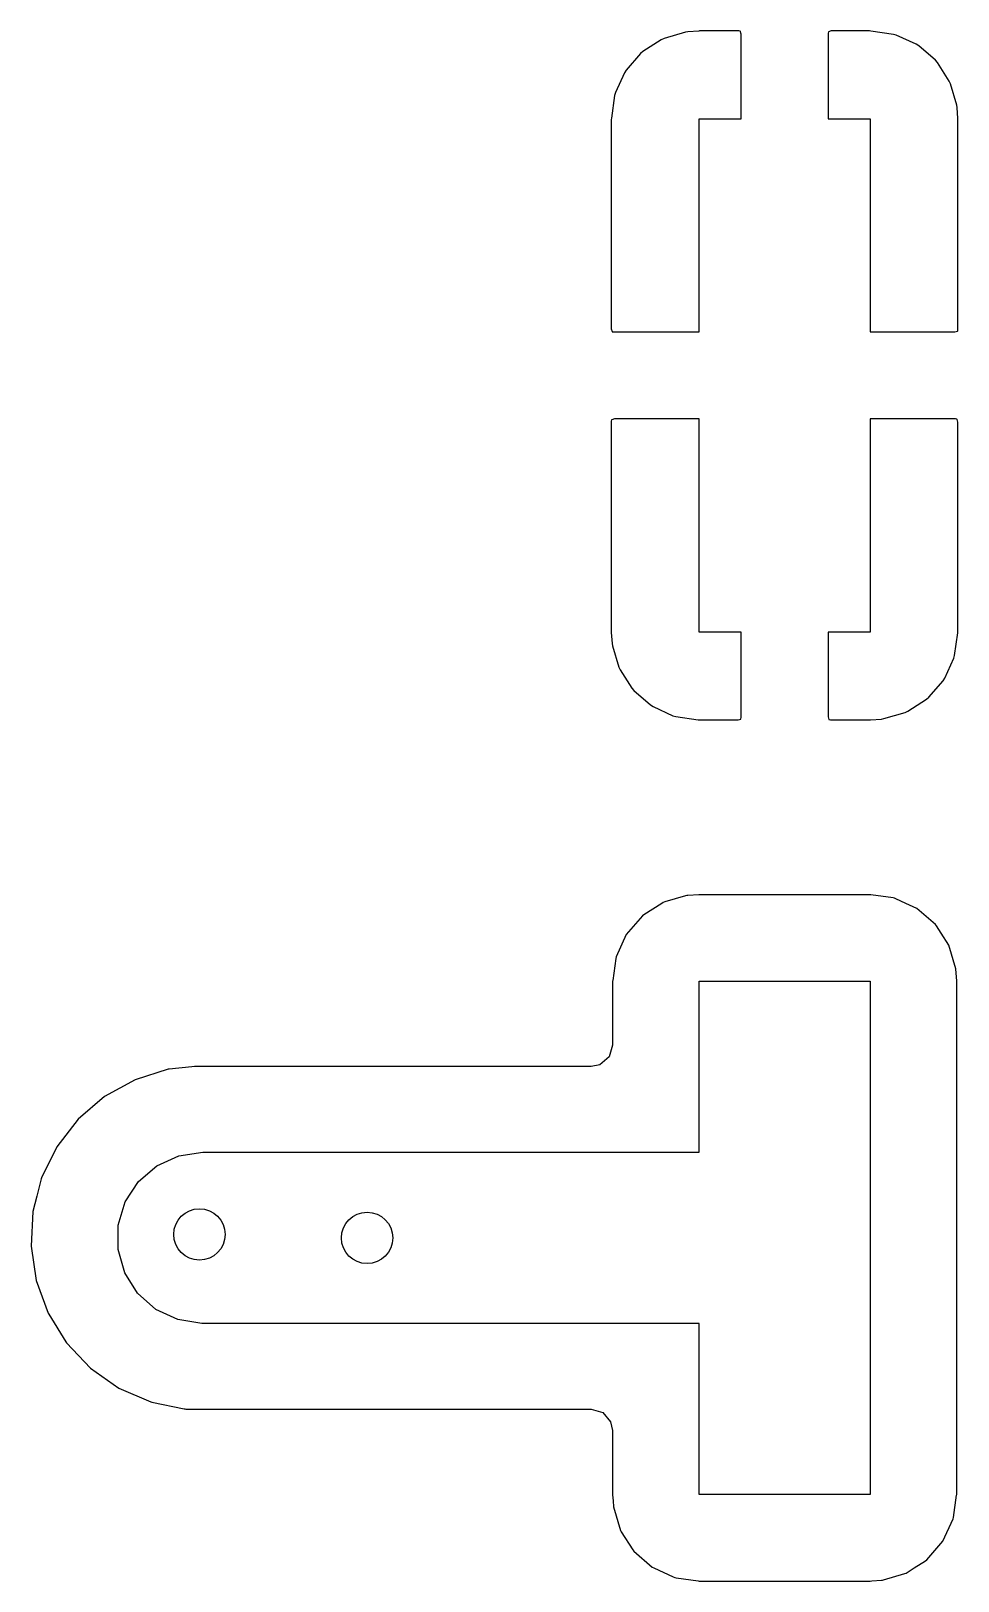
# Model space of a CAD drawing. Extents: x -3.92 to 3.92, y 0.02 to 7.83.
# Drawn here: x 1.2014 to 1.4147, y 2.2628 to 2.6194 of the extents above; entities that cross this region are included whole.
import ezdxf

# ---------------------------------------------------------------- set-up
doc = ezdxf.new("R2010")
doc.units = 0
doc.header["$MEASUREMENT"] = 0
doc.layers.add('BLACK', color=7, linetype='CONTINUOUS')

msp = doc.modelspace()

# ---------------------------------------------------------------- linework, layer by layer
at = {"layer": 'BLACK', "linetype": 'CONTINUOUS'}
for p, q in [((1.34707, 2.61768), (1.34643, 2.61739)), ((1.35199, 2.61913), (1.34707, 2.61768)), ((1.35251, 2.61922), (1.35199, 2.61913)), ((1.35503, 2.6194), (1.35251, 2.61922)), ((1.35521, 2.61941), (1.35503, 2.6194)), ((1.36427, 2.61941), (1.35521, 2.61941)), ((1.36457, 2.61934), (1.36427, 2.61941)), ((1.36463, 2.6193), (1.36457, 2.61934)), ((1.36475, 2.61888), (1.36463, 2.6193)), ((1.3648, 2.6187), (1.36475, 2.61888)), ((1.3648, 2.59921), (1.3648, 2.6187)), ((1.38487, 2.61918), (1.3848, 2.61888)), ((1.3848, 2.61888), (1.3848, 2.59921)), ((1.38492, 2.61923), (1.38487, 2.61918)), ((1.38552, 2.61941), (1.38492, 2.61923)), ((1.39431, 2.61941), (1.38552, 2.61941)), ((1.39466, 2.61938), (1.39431, 2.61941)), ((1.39983, 2.61864), (1.39466, 2.61938)), ((1.4005, 2.61844), (1.39983, 2.61864)), ((1.40508, 2.61635), (1.4005, 2.61844)), ((1.34166, 2.61421), (1.33836, 2.6104)), ((1.34219, 2.61467), (1.34166, 2.61421)), ((1.34643, 2.61739), (1.34219, 2.61467)), ((1.40568, 2.61597), (1.40508, 2.61635)), ((1.40948, 2.61267), (1.40568, 2.61597)), ((1.40994, 2.61214), (1.40948, 2.61267)), ((1.41267, 2.6079), (1.40994, 2.61214)), ((1.33798, 2.60981), (1.33589, 2.60523)), ((1.33836, 2.6104), (1.33798, 2.60981)), ((1.41296, 2.60726), (1.41267, 2.6079)), ((1.4144, 2.60234), (1.41296, 2.60726)), ((1.33569, 2.60455), (1.33495, 2.59939)), ((1.33589, 2.60523), (1.33569, 2.60455)), ((1.4145, 2.60182), (1.4144, 2.60234)), ((1.41468, 2.5993), (1.4145, 2.60182)), ((1.33495, 2.59939), (1.33492, 2.59904)), ((1.33492, 2.59904), (1.33492, 2.55087)), ((1.35512, 2.55016), (1.35512, 2.59921)), ((1.35512, 2.59921), (1.3648, 2.59921)), ((1.3848, 2.59921), (1.39449, 2.59921)), ((1.39449, 2.59921), (1.39449, 2.55016)), ((1.41468, 2.59921), (1.41468, 2.5993)), ((1.41469, 2.59912), (1.41468, 2.59921)), ((1.41469, 2.55069), (1.41469, 2.59912)), ((1.33492, 2.55087), (1.3351, 2.55027)), ((1.3351, 2.55027), (1.33515, 2.55022)), ((1.33515, 2.55022), (1.33545, 2.55016)), ((1.33545, 2.55016), (1.35512, 2.55016)), ((1.39449, 2.55016), (1.41397, 2.55016)), ((1.41397, 2.55016), (1.41457, 2.55033)), ((1.41457, 2.55033), (1.41462, 2.55039)), ((1.41462, 2.55039), (1.41469, 2.55069)), ((1.33499, 2.52993), (1.33492, 2.52962)), ((1.33492, 2.52962), (1.33492, 2.48119)), ((1.33503, 2.52998), (1.33499, 2.52993)), ((1.33563, 2.53016), (1.33503, 2.52998)), ((1.35512, 2.53016), (1.33563, 2.53016)), ((1.35512, 2.4811), (1.35512, 2.53016)), ((1.39449, 2.53016), (1.39449, 2.4811)), ((1.41415, 2.53016), (1.39449, 2.53016)), ((1.41445, 2.53009), (1.41415, 2.53016)), ((1.41451, 2.53004), (1.41445, 2.53009)), ((1.41469, 2.52944), (1.41451, 2.53004)), ((1.41469, 2.48128), (1.41469, 2.52944)), ((1.33492, 2.48119), (1.33493, 2.48101)), ((1.33493, 2.48101), (1.33511, 2.47849)), ((1.3648, 2.4811), (1.35512, 2.4811)), ((1.3648, 2.46144), (1.3648, 2.4811)), ((1.39449, 2.4811), (1.3848, 2.4811)), ((1.3848, 2.4811), (1.3848, 2.46162)), ((1.41392, 2.47576), (1.41466, 2.48093)), ((1.41466, 2.48093), (1.41469, 2.48128)), ((1.33511, 2.47849), (1.3352, 2.47797)), ((1.3352, 2.47797), (1.33665, 2.47305)), ((1.41163, 2.47051), (1.41372, 2.47509)), ((1.41372, 2.47509), (1.41392, 2.47576)), ((1.33665, 2.47305), (1.33694, 2.47241)), ((1.33694, 2.47241), (1.33966, 2.46817)), ((1.33966, 2.46817), (1.34012, 2.46764)), ((1.40795, 2.46611), (1.41125, 2.46991)), ((1.41125, 2.46991), (1.41163, 2.47051)), ((1.34012, 2.46764), (1.34393, 2.46434)), ((1.34393, 2.46434), (1.34452, 2.46396)), ((1.40318, 2.46292), (1.40742, 2.46565)), ((1.40742, 2.46565), (1.40795, 2.46611)), ((1.34452, 2.46396), (1.34911, 2.46187)), ((1.34911, 2.46187), (1.34978, 2.46167)), ((1.34978, 2.46167), (1.35494, 2.46093)), ((1.35494, 2.46093), (1.3553, 2.46091)), ((1.3553, 2.46091), (1.36409, 2.46091)), ((1.36409, 2.46091), (1.36469, 2.46108)), ((1.36469, 2.46108), (1.36474, 2.46114)), ((1.36474, 2.46114), (1.3648, 2.46144)), ((1.3848, 2.46162), (1.38498, 2.46102)), ((1.38498, 2.46102), (1.38503, 2.46097)), ((1.38503, 2.46097), (1.38534, 2.46091)), ((1.38534, 2.46091), (1.3944, 2.46091)), ((1.3944, 2.46091), (1.39458, 2.46091)), ((1.39458, 2.46091), (1.3971, 2.46109)), ((1.3971, 2.46109), (1.39762, 2.46119)), ((1.39762, 2.46119), (1.40254, 2.46263)), ((1.40254, 2.46263), (1.40318, 2.46292)), ((1.34655, 2.4187), (1.34238, 2.41602)), ((1.34685, 2.41889), (1.34655, 2.4187)), ((1.34725, 2.41901), (1.34685, 2.41889)), ((1.35203, 2.42041), (1.34725, 2.41901)), ((1.35229, 2.42049), (1.35203, 2.42041)), ((1.35203, 2.42041), (1.35203, 2.42041)), ((1.35255, 2.42051), (1.35229, 2.42049)), ((1.35503, 2.42068), (1.35255, 2.42051)), ((1.35255, 2.42051), (1.35255, 2.42051)), ((1.35512, 2.42069), (1.35503, 2.42068)), ((1.39449, 2.42069), (1.35512, 2.42069)), ((1.39466, 2.42066), (1.39449, 2.42069)), ((1.39974, 2.41993), (1.39466, 2.42066)), ((1.39466, 2.42066), (1.39466, 2.42066)), ((1.4001, 2.41988), (1.39974, 2.41993)), ((1.39974, 2.41993), (1.39974, 2.41993)), ((1.40042, 2.41974), (1.4001, 2.41988)), ((1.40269, 2.4187), (1.40042, 2.41974)), ((1.40525, 2.41753), (1.40269, 2.4187)), ((1.34209, 2.41583), (1.33838, 2.41155)), ((1.34238, 2.41602), (1.34209, 2.41583)), ((1.34238, 2.41602), (1.34238, 2.41602)), ((1.40953, 2.41382), (1.40525, 2.41753)), ((1.33838, 2.41155), (1.33602, 2.40639)), ((1.40972, 2.41352), (1.40953, 2.41382)), ((1.41082, 2.41182), (1.40972, 2.41352)), ((1.40972, 2.41352), (1.40972, 2.41352)), ((1.41259, 2.40905), (1.41082, 2.41182)), ((1.41419, 2.40362), (1.41259, 2.40905)), ((1.33597, 2.40604), (1.33524, 2.40096)), ((1.33602, 2.40639), (1.33597, 2.40604)), ((1.33597, 2.40604), (1.33597, 2.40604)), ((1.33524, 2.40096), (1.33522, 2.40079)), ((1.33522, 2.40079), (1.33522, 2.38608)), ((1.33524, 2.40096), (1.33524, 2.40096)), ((1.35512, 2.36142), (1.35512, 2.40079)), ((1.35512, 2.40079), (1.39449, 2.40079)), ((1.39449, 2.40079), (1.39449, 2.28268)), ((1.41439, 2.40079), (1.41419, 2.40362)), ((1.41439, 2.28268), (1.41439, 2.40079)), ((1.33522, 2.38608), (1.33443, 2.3834)), ((1.33443, 2.3834), (1.33232, 2.38157)), ((1.23298, 2.38051), (1.22535, 2.37812)), ((1.23323, 2.38054), (1.23298, 2.38051)), ((1.23843, 2.38106), (1.23323, 2.38054)), ((1.23323, 2.38054), (1.23323, 2.38054)), ((1.23901, 2.38112), (1.23843, 2.38106)), ((1.33026, 2.38112), (1.23901, 2.38112)), ((1.33232, 2.38157), (1.33026, 2.38112)), ((1.22535, 2.37812), (1.21835, 2.37424)), ((1.21835, 2.37424), (1.21228, 2.36903)), ((1.21228, 2.36903), (1.20737, 2.36271)), ((1.20737, 2.36271), (1.20384, 2.35553)), ((1.23542, 2.36063), (1.24094, 2.36142)), ((1.24094, 2.36142), (1.35512, 2.36142)), ((1.22611, 2.35467), (1.23034, 2.35832)), ((1.23034, 2.35832), (1.23542, 2.36063)), ((1.20378, 2.35529), (1.20275, 2.35133)), ((1.20384, 2.35553), (1.20378, 2.35529)), ((1.20378, 2.35529), (1.20378, 2.35529)), ((1.22308, 2.34999), (1.22611, 2.35467)), ((1.20275, 2.35133), (1.20182, 2.34779)), ((1.20182, 2.34779), (1.20141, 2.3398)), ((1.22148, 2.34464), (1.22308, 2.34999)), ((1.22144, 2.33906), (1.22148, 2.34464)), ((1.20141, 2.3398), (1.2026, 2.33189)), ((1.22298, 2.33369), (1.22144, 2.33906)), ((1.22595, 2.32897), (1.22298, 2.33369)), ((1.2026, 2.33189), (1.20536, 2.32438)), ((1.23014, 2.32528), (1.22595, 2.32897)), ((1.23519, 2.32291), (1.23014, 2.32528)), ((1.20536, 2.32438), (1.2055, 2.32417)), ((1.2055, 2.32417), (1.2055, 2.32417)), ((1.2055, 2.32417), (1.20945, 2.31779)), ((1.2407, 2.32205), (1.23519, 2.32291)), ((1.24094, 2.32205), (1.2407, 2.32205)), ((1.35512, 2.32205), (1.24094, 2.32205)), ((1.35512, 2.28268), (1.35512, 2.32205)), ((1.20945, 2.31779), (1.20945, 2.31779)), ((1.20945, 2.31779), (1.20958, 2.31758)), ((1.20958, 2.31758), (1.21508, 2.31177)), ((1.21508, 2.31177), (1.22163, 2.30718)), ((1.22163, 2.30718), (1.22898, 2.304)), ((1.22898, 2.304), (1.22922, 2.30395)), ((1.22922, 2.30395), (1.22922, 2.30395)), ((1.22922, 2.30395), (1.23662, 2.3024)), ((1.23662, 2.3024), (1.23662, 2.3024)), ((1.23662, 2.3024), (1.23681, 2.30236)), ((1.23681, 2.30236), (1.237, 2.30235)), ((1.237, 2.30235), (1.237, 2.30235)), ((1.237, 2.30235), (1.23705, 2.30235)), ((1.23705, 2.30235), (1.23719, 2.30234)), ((1.23719, 2.30234), (1.33026, 2.30234)), ((1.33026, 2.30234), (1.33294, 2.30156)), ((1.33294, 2.30156), (1.33477, 2.29944)), ((1.33477, 2.29944), (1.33522, 2.29738)), ((1.33522, 2.29738), (1.33522, 2.28268)), ((1.33522, 2.28268), (1.33522, 2.28259)), ((1.33522, 2.28259), (1.33532, 2.28126)), ((1.39449, 2.28268), (1.35512, 2.28268)), ((1.41363, 2.27742), (1.41436, 2.2825)), ((1.41436, 2.2825), (1.41439, 2.28268)), ((1.41436, 2.2825), (1.41436, 2.2825)), ((1.33532, 2.28126), (1.33542, 2.27984)), ((1.33542, 2.27984), (1.33702, 2.27441)), ((1.41123, 2.27192), (1.41358, 2.27707)), ((1.41358, 2.27707), (1.41363, 2.27742)), ((1.33702, 2.27441), (1.33721, 2.27411)), ((1.33721, 2.27411), (1.33989, 2.26994)), ((1.40752, 2.26764), (1.41123, 2.27192)), ((1.33989, 2.26994), (1.33989, 2.26994)), ((1.33989, 2.26994), (1.34008, 2.26964)), ((1.34008, 2.26964), (1.34436, 2.26593)), ((1.34436, 2.26593), (1.34468, 2.26579)), ((1.34468, 2.26579), (1.34468, 2.26579)), ((1.34468, 2.26579), (1.34919, 2.26373)), ((1.40276, 2.26457), (1.40464, 2.26579)), ((1.40464, 2.26579), (1.40722, 2.26744)), ((1.40722, 2.26744), (1.40752, 2.26764)), ((1.40722, 2.26744), (1.40722, 2.26744)), ((1.34919, 2.26373), (1.34951, 2.26358)), ((1.34951, 2.26358), (1.34986, 2.26353)), ((1.34986, 2.26353), (1.34986, 2.26353)), ((1.34986, 2.26353), (1.35494, 2.2628)), ((1.35494, 2.2628), (1.35494, 2.2628)), ((1.35494, 2.2628), (1.35512, 2.26278)), ((1.35512, 2.26278), (1.39449, 2.26278)), ((1.39449, 2.26278), (1.39484, 2.2628)), ((1.39484, 2.2628), (1.39706, 2.26296)), ((1.39706, 2.26296), (1.39732, 2.26298)), ((1.39706, 2.26296), (1.39706, 2.26296)), ((1.39732, 2.26298), (1.39758, 2.26305)), ((1.39758, 2.26305), (1.40242, 2.26447)), ((1.39758, 2.26305), (1.39758, 2.26305)), ((1.40242, 2.26447), (1.40276, 2.26457))]:
    msp.add_line(p, q, dxfattribs=at)
at = {"layer": 'BLACK'}
for centre in [(1.24016, 2.34252), (1.27874, 2.34173)]:
    msp.add_circle(centre, 0.005906, dxfattribs=at)

doc.saveas('drawing.dxf')
